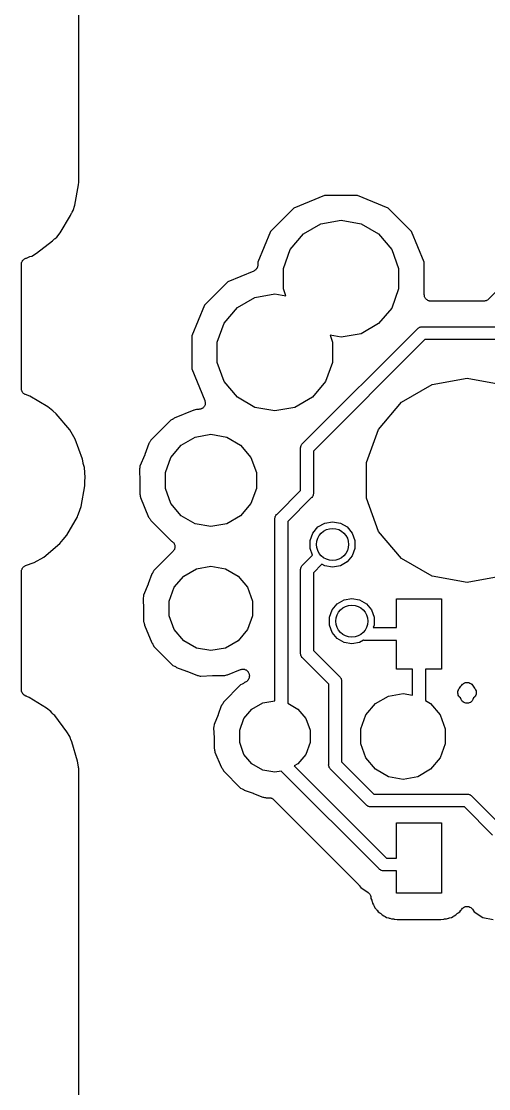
# Model space of a CAD drawing. Extents: x 240.1 to 314.9, y -176.2 to -102.8.
# Drawn here: x 240.08 to 249.35, y -160.66 to -139.48 of the extents above; entities that cross this region are included whole.
import ezdxf

# ---------------------------------------------------------------- set-up
doc = ezdxf.new("R2010")
doc.units = 0
doc.header["$MEASUREMENT"] = 0
doc.layers.add('BLACK', color=7, linetype='CONTINUOUS')

msp = doc.modelspace()

# ---------------------------------------------------------------- linework, layer by layer
at = {"layer": 'BLACK', "linetype": 'CONTINUOUS'}
for p, q in [((241.223, -142.676), (241.223, -135.327)), ((241.213, -142.726), (241.223, -142.676)), ((241.138, -143.129), (241.213, -142.727)), ((241.213, -142.727), (241.213, -142.726)), ((241.213, -142.727), (241.213, -142.727)), ((241.108, -143.234), (241.138, -143.129)), ((246.092, -142.939), (245.485, -143.19)), ((246.748, -142.939), (246.092, -142.939)), ((247.355, -143.19), (246.748, -142.939)), ((240.847, -143.676), (241.057, -143.335)), ((241.057, -143.335), (241.074, -143.291)), ((241.074, -143.291), (241.081, -143.28)), ((241.081, -143.28), (241.086, -143.269)), ((241.086, -143.269), (241.108, -143.234)), ((245.485, -143.19), (245.02, -143.655)), ((247.82, -143.655), (247.355, -143.19)), ((245.674, -143.701), (246.023, -143.499)), ((246.023, -143.499), (246.42, -143.429)), ((246.42, -143.429), (246.817, -143.499)), ((246.817, -143.499), (247.166, -143.701)), ((240.748, -143.788), (240.781, -143.763)), ((240.781, -143.763), (240.847, -143.676)), ((245.02, -143.655), (244.769, -144.262)), ((245.415, -144.01), (245.674, -143.701)), ((247.166, -143.701), (247.425, -144.01)), ((248.071, -144.262), (247.82, -143.655)), ((240.378, -144.083), (240.697, -143.84)), ((240.697, -143.84), (240.729, -143.805)), ((240.729, -143.805), (240.739, -143.797)), ((240.739, -143.797), (240.748, -143.788)), ((240.138, -144.2), (240.143, -144.196)), ((240.143, -144.196), (240.158, -144.19)), ((240.158, -144.19), (240.172, -144.184)), ((240.172, -144.184), (240.18, -144.181)), ((240.18, -144.181), (240.222, -144.16)), ((240.222, -144.16), (240.234, -144.156)), ((240.234, -144.156), (240.245, -144.151)), ((240.245, -144.151), (240.285, -144.14)), ((240.285, -144.14), (240.378, -144.083)), ((245.277, -144.388), (245.415, -144.01)), ((247.425, -144.01), (247.563, -144.388)), ((240.08, -144.306), (240.083, -144.291)), ((240.08, -146.77), (240.08, -144.306)), ((240.083, -144.291), (240.084, -144.275)), ((240.084, -144.275), (240.086, -144.269)), ((240.086, -144.269), (240.088, -144.262)), ((240.088, -144.262), (240.095, -144.249)), ((240.095, -144.249), (240.102, -144.235)), ((240.102, -144.235), (240.106, -144.23)), ((240.106, -144.23), (240.11, -144.224)), ((240.11, -144.224), (240.121, -144.214)), ((240.121, -144.214), (240.132, -144.203)), ((240.132, -144.203), (240.138, -144.2)), ((244.733, -144.406), (244.728, -144.413)), ((244.739, -144.401), (244.733, -144.406)), ((244.746, -144.389), (244.739, -144.401)), ((244.755, -144.378), (244.746, -144.389)), ((244.757, -144.37), (244.755, -144.378)), ((244.761, -144.363), (244.757, -144.37)), ((244.764, -144.349), (244.761, -144.363)), ((244.768, -144.336), (244.764, -144.349)), ((244.769, -144.319), (244.768, -144.328)), ((244.768, -144.328), (244.768, -144.336)), ((244.769, -144.262), (244.769, -144.319)), ((245.277, -144.792), (245.277, -144.388)), ((247.563, -144.388), (247.563, -144.792)), ((248.071, -144.907), (248.071, -144.262)), ((244.691, -144.437), (244.175, -144.65)), ((244.698, -144.432), (244.691, -144.437)), ((244.706, -144.429), (244.698, -144.432)), ((244.716, -144.42), (244.706, -144.429)), ((244.728, -144.413), (244.716, -144.42)), ((249.768, -144.574), (249.345, -144.997)), ((244.175, -144.65), (243.71, -145.115)), ((245.326, -144.928), (245.277, -144.792)), ((247.563, -144.792), (247.425, -145.17)), ((244.364, -145.161), (244.713, -144.959)), ((244.713, -144.959), (245.11, -144.889)), ((245.11, -144.889), (245.326, -144.928)), ((248.073, -144.918), (248.071, -144.907)), ((248.073, -144.929), (248.073, -144.918)), ((248.077, -144.939), (248.073, -144.929)), ((248.079, -144.95), (248.077, -144.939)), ((248.084, -144.96), (248.079, -144.95)), ((248.088, -144.97), (248.084, -144.96)), ((248.095, -144.979), (248.088, -144.97)), ((248.101, -144.989), (248.095, -144.979)), ((248.109, -144.996), (248.101, -144.989)), ((248.116, -145.004), (248.109, -144.996)), ((248.126, -145.01), (248.116, -145.004)), ((248.135, -145.017), (248.126, -145.01)), ((248.145, -145.021), (248.135, -145.017)), ((248.155, -145.026), (248.145, -145.021)), ((248.166, -145.028), (248.155, -145.026)), ((248.176, -145.032), (248.166, -145.028)), ((248.187, -145.032), (248.176, -145.032)), ((248.198, -145.034), (248.187, -145.032)), ((249.255, -145.034), (248.198, -145.034)), ((249.261, -145.033), (249.255, -145.034)), ((249.266, -145.034), (249.261, -145.033)), ((249.282, -145.029), (249.266, -145.034)), ((249.299, -145.026), (249.282, -145.029)), ((249.304, -145.024), (249.299, -145.026)), ((249.309, -145.022), (249.304, -145.024)), ((249.323, -145.013), (249.309, -145.022)), ((249.337, -145.004), (249.323, -145.013)), ((249.341, -145), (249.337, -145.004)), ((249.345, -144.997), (249.341, -145)), ((243.71, -145.115), (243.459, -145.722)), ((244.105, -145.47), (244.364, -145.161)), ((247.425, -145.17), (247.166, -145.479)), ((243.967, -145.848), (244.105, -145.47)), ((245.659, -147.861), (247.937, -145.583)), ((247.166, -145.479), (246.817, -145.681)), ((247.937, -145.583), (247.948, -145.57)), ((247.948, -145.57), (247.963, -145.562)), ((247.963, -145.562), (247.976, -145.552)), ((247.976, -145.552), (247.982, -145.551)), ((247.982, -145.551), (247.987, -145.548)), ((247.987, -145.548), (248.003, -145.545)), ((248.003, -145.545), (248.02, -145.541)), ((248.02, -145.541), (248.037, -145.542)), ((248.037, -145.542), (249.518, -145.542)), ((243.459, -145.722), (243.459, -146.378)), ((243.967, -146.252), (243.967, -145.848)), ((248.084, -145.796), (245.872, -148.008)), ((246.42, -145.751), (246.203, -145.712)), ((246.203, -145.712), (246.253, -145.848)), ((246.253, -145.848), (246.253, -146.252)), ((246.817, -145.681), (246.42, -145.751)), ((249.565, -145.796), (248.084, -145.796)), ((244.105, -146.63), (243.967, -146.252)), ((246.253, -146.252), (246.115, -146.63)), ((243.459, -146.378), (243.719, -147.005)), ((244.364, -146.939), (244.105, -146.63)), ((246.115, -146.63), (245.856, -146.939)), ((247.619, -147.039), (248.228, -146.687)), ((248.228, -146.687), (248.92, -146.565)), ((248.92, -146.565), (249.612, -146.687)), ((240.082, -146.781), (240.08, -146.77)), ((240.082, -146.792), (240.082, -146.781)), ((240.086, -146.802), (240.082, -146.792)), ((240.088, -146.813), (240.086, -146.802)), ((240.093, -146.823), (240.088, -146.813)), ((240.097, -146.833), (240.093, -146.823)), ((240.104, -146.842), (240.097, -146.833)), ((240.11, -146.852), (240.104, -146.842)), ((240.118, -146.859), (240.11, -146.852)), ((240.125, -146.867), (240.118, -146.859)), ((240.135, -146.873), (240.125, -146.867)), ((240.143, -146.88), (240.135, -146.873)), ((240.154, -146.884), (240.143, -146.88)), ((240.164, -146.889), (240.154, -146.884)), ((240.245, -146.919), (240.164, -146.889)), ((240.608, -147.128), (240.245, -146.919)), ((244.713, -147.141), (244.364, -146.939)), ((245.856, -146.939), (245.507, -147.141)), ((240.707, -147.212), (240.608, -147.128)), ((243.67, -147.161), (243.657, -147.167)), ((243.676, -147.156), (243.67, -147.161)), ((243.683, -147.151), (243.676, -147.156)), ((243.692, -147.141), (243.683, -147.151)), ((243.702, -147.131), (243.692, -147.141)), ((243.706, -147.124), (243.702, -147.131)), ((243.711, -147.118), (243.706, -147.124)), ((243.716, -147.105), (243.711, -147.118)), ((243.723, -147.092), (243.716, -147.105)), ((243.719, -147.005), (243.722, -147.019)), ((243.722, -147.019), (243.726, -147.032)), ((243.724, -147.084), (243.723, -147.092)), ((243.726, -147.076), (243.724, -147.084)), ((243.726, -147.032), (243.726, -147.04)), ((243.726, -147.04), (243.728, -147.049)), ((243.728, -147.049), (243.726, -147.062)), ((243.726, -147.062), (243.726, -147.076)), ((245.11, -147.211), (244.713, -147.141)), ((245.507, -147.141), (245.11, -147.211)), ((247.167, -147.578), (247.619, -147.039)), ((240.773, -147.267), (240.707, -147.212)), ((240.707, -147.212), (240.707, -147.212)), ((241.042, -147.588), (240.773, -147.267)), ((243.096, -147.367), (243.087, -147.375)), ((243.106, -147.361), (243.096, -147.367)), ((243.111, -147.355), (243.106, -147.361)), ((243.498, -147.194), (243.111, -147.355)), ((243.509, -147.194), (243.498, -147.194)), ((243.53, -147.189), (243.509, -147.194)), ((243.509, -147.194), (243.509, -147.194)), ((243.509, -147.194), (243.509, -147.194)), ((243.552, -147.184), (243.53, -147.189)), ((243.56, -147.181), (243.552, -147.184)), ((243.552, -147.184), (243.552, -147.184)), ((243.552, -147.184), (243.552, -147.184)), ((243.601, -147.181), (243.56, -147.181)), ((243.615, -147.179), (243.601, -147.181)), ((243.629, -147.178), (243.615, -147.179)), ((243.637, -147.175), (243.629, -147.178)), ((243.645, -147.173), (243.637, -147.175)), ((243.657, -147.167), (243.645, -147.173)), ((243.042, -147.396), (242.646, -147.792)), ((243.069, -147.384), (243.042, -147.396)), ((243.077, -147.379), (243.069, -147.384)), ((243.087, -147.375), (243.077, -147.379)), ((246.926, -148.238), (247.167, -147.578)), ((241.15, -147.775), (241.042, -147.588)), ((241.293, -148.168), (241.15, -147.775)), ((242.646, -147.792), (242.634, -147.819)), ((243.252, -147.889), (243.527, -147.73)), ((243.527, -147.73), (243.84, -147.675)), ((243.84, -147.675), (244.153, -147.73)), ((244.153, -147.73), (244.428, -147.889)), ((242.607, -147.859), (242.528, -148.076)), ((242.611, -147.856), (242.607, -147.859)), ((242.617, -147.846), (242.611, -147.856)), ((242.625, -147.837), (242.617, -147.846)), ((242.629, -147.827), (242.625, -147.837)), ((242.634, -147.819), (242.629, -147.827)), ((243.048, -148.133), (243.252, -147.889)), ((244.428, -147.889), (244.632, -148.133)), ((245.617, -147.944), (245.621, -147.927)), ((245.618, -147.961), (245.617, -147.944)), ((245.618, -148.791), (245.618, -147.961)), ((245.621, -147.927), (245.624, -147.911)), ((245.624, -147.911), (245.627, -147.906)), ((245.627, -147.906), (245.628, -147.9)), ((245.628, -147.9), (245.638, -147.887)), ((245.638, -147.887), (245.646, -147.872)), ((245.646, -147.872), (245.659, -147.861)), ((245.872, -148.008), (245.872, -148.838)), ((241.307, -148.245), (241.293, -148.168)), ((242.526, -148.081), (242.431, -148.31)), ((242.527, -148.078), (242.526, -148.081)), ((242.528, -148.076), (242.527, -148.078)), ((242.939, -148.431), (243.048, -148.133)), ((244.632, -148.133), (244.741, -148.431)), ((241.309, -148.251), (241.307, -148.245)), ((241.309, -148.256), (241.309, -148.251)), ((241.33, -148.332), (241.309, -148.256)), ((241.347, -148.53), (241.33, -148.332)), ((242.423, -148.361), (242.421, -148.369)), ((242.421, -148.369), (242.431, -148.617)), ((242.427, -148.34), (242.423, -148.361)), ((242.423, -148.361), (242.423, -148.361)), ((242.423, -148.361), (242.423, -148.361)), ((242.431, -148.318), (242.427, -148.34)), ((242.431, -148.31), (242.431, -148.318)), ((242.431, -148.318), (242.431, -148.318)), ((242.431, -148.318), (242.431, -148.318)), ((242.939, -148.749), (242.939, -148.431)), ((244.741, -148.431), (244.741, -148.749)), ((246.926, -148.942), (246.926, -148.238)), ((241.34, -148.608), (241.347, -148.53)), ((241.341, -148.614), (241.34, -148.608)), ((241.34, -148.619), (241.341, -148.614)), ((241.34, -148.698), (241.34, -148.619)), ((242.431, -148.617), (242.431, -148.62)), ((242.431, -148.62), (242.431, -148.622)), ((242.431, -148.622), (242.431, -148.87)), ((241.267, -149.11), (241.34, -148.698)), ((243.048, -149.047), (242.939, -148.749)), ((244.741, -148.749), (244.632, -149.047)), ((245.151, -149.258), (245.618, -148.791)), ((245.873, -148.855), (245.869, -148.872)), ((245.872, -148.838), (245.873, -148.855)), ((242.431, -148.87), (242.434, -148.878)), ((242.434, -148.878), (242.434, -148.878)), ((242.434, -148.878), (242.434, -148.878)), ((242.434, -148.878), (242.439, -148.9)), ((242.439, -148.9), (242.444, -148.921)), ((242.444, -148.921), (242.444, -148.921)), ((242.444, -148.921), (242.444, -148.921)), ((242.444, -148.921), (242.444, -148.932)), ((242.444, -148.932), (242.605, -149.319)), ((243.252, -149.291), (243.048, -149.047)), ((244.632, -149.047), (244.428, -149.291)), ((245.831, -148.938), (245.364, -149.405)), ((245.844, -148.927), (245.831, -148.938)), ((245.852, -148.912), (245.844, -148.927)), ((245.862, -148.899), (245.852, -148.912)), ((245.863, -148.893), (245.862, -148.899)), ((245.866, -148.888), (245.863, -148.893)), ((245.869, -148.872), (245.866, -148.888)), ((247.167, -149.602), (246.926, -148.942)), ((241.203, -149.285), (241.215, -149.251)), ((241.215, -149.251), (241.267, -149.11)), ((241.215, -149.251), (241.215, -149.251)), ((245.13, -149.284), (245.138, -149.269)), ((245.138, -149.269), (245.151, -149.258)), ((240.984, -149.676), (241.193, -149.313)), ((241.193, -149.313), (241.203, -149.285)), ((241.203, -149.285), (241.203, -149.285)), ((242.605, -149.319), (242.611, -149.324)), ((242.611, -149.324), (242.617, -149.334)), ((242.617, -149.334), (242.625, -149.343)), ((242.625, -149.343), (242.629, -149.353)), ((242.629, -149.353), (242.634, -149.361)), ((242.634, -149.361), (242.646, -149.388)), ((242.646, -149.388), (243.042, -149.784)), ((243.527, -149.45), (243.252, -149.291)), ((243.84, -149.505), (243.527, -149.45)), ((244.153, -149.45), (243.84, -149.505)), ((244.428, -149.291), (244.153, -149.45)), ((245.109, -149.341), (245.113, -149.325)), ((245.11, -149.358), (245.109, -149.341)), ((245.11, -152.961), (245.11, -149.358)), ((245.113, -149.325), (245.116, -149.308)), ((245.116, -149.308), (245.119, -149.303)), ((245.119, -149.303), (245.12, -149.298)), ((245.12, -149.298), (245.13, -149.284)), ((245.364, -149.405), (245.364, -153.01)), ((245.963, -149.514), (246.099, -149.436)), ((246.099, -149.436), (246.253, -149.409)), ((246.253, -149.409), (246.407, -149.436)), ((246.407, -149.436), (246.543, -149.514)), ((240.908, -149.766), (240.984, -149.676)), ((245.808, -149.782), (245.862, -149.634)), ((245.862, -149.634), (245.963, -149.514)), ((246.543, -149.514), (246.644, -149.634)), ((246.644, -149.634), (246.697, -149.782)), ((247.619, -150.141), (247.167, -149.602)), ((240.524, -150.11), (240.845, -149.841)), ((240.845, -149.841), (240.908, -149.766)), ((240.908, -149.766), (240.908, -149.766)), ((243.042, -149.784), (243.049, -149.787)), ((243.049, -149.787), (243.06, -149.795)), ((243.06, -149.795), (243.073, -149.8)), ((243.073, -149.8), (243.079, -149.806)), ((243.079, -149.806), (243.086, -149.811)), ((243.086, -149.811), (243.094, -149.822)), ((243.094, -149.822), (243.104, -149.832)), ((243.104, -149.832), (243.108, -149.839)), ((243.108, -149.839), (243.113, -149.846)), ((243.113, -149.846), (243.117, -149.859)), ((243.117, -149.859), (243.123, -149.872)), ((243.123, -149.872), (243.123, -149.88)), ((243.123, -149.88), (243.126, -149.888)), ((243.126, -149.888), (243.125, -149.902)), ((243.125, -149.902), (243.127, -149.916)), ((245.808, -149.938), (245.808, -149.782)), ((246.697, -149.782), (246.697, -149.938)), ((240.337, -150.218), (240.524, -150.11)), ((243.09, -149.994), (242.71, -150.375)), ((243.098, -149.983), (243.09, -149.994)), ((243.107, -149.973), (243.098, -149.983)), ((243.11, -149.965), (243.107, -149.973)), ((243.115, -149.958), (243.11, -149.965)), ((243.119, -149.945), (243.115, -149.958)), ((243.124, -149.932), (243.119, -149.945)), ((243.127, -149.916), (243.124, -149.924)), ((243.124, -149.924), (243.124, -149.932)), ((245.659, -150.274), (245.858, -150.075)), ((245.858, -150.075), (245.808, -149.938)), ((246.644, -150.086), (246.543, -150.206)), ((246.697, -149.938), (246.644, -150.086)), ((240.093, -150.348), (240.097, -150.337)), ((240.097, -150.337), (240.104, -150.329)), ((240.104, -150.329), (240.11, -150.319)), ((240.11, -150.319), (240.118, -150.312)), ((240.118, -150.312), (240.125, -150.303)), ((240.125, -150.303), (240.135, -150.298)), ((240.135, -150.298), (240.143, -150.291)), ((240.143, -150.291), (240.154, -150.287)), ((240.154, -150.287), (240.164, -150.281)), ((240.164, -150.281), (240.337, -150.218)), ((243.553, -150.342), (243.84, -150.292)), ((243.84, -150.292), (244.127, -150.342)), ((245.621, -150.34), (245.624, -150.324)), ((245.624, -150.324), (245.627, -150.319)), ((245.627, -150.319), (245.628, -150.314)), ((245.628, -150.314), (245.638, -150.3)), ((245.638, -150.3), (245.646, -150.285)), ((245.646, -150.285), (245.659, -150.274)), ((246.041, -150.251), (245.872, -150.421)), ((246.099, -150.284), (246.041, -150.251)), ((246.253, -150.311), (246.099, -150.284)), ((246.407, -150.284), (246.253, -150.311)), ((246.543, -150.206), (246.407, -150.284)), ((248.228, -150.493), (247.619, -150.141)), ((240.08, -150.401), (240.082, -150.39)), ((240.08, -152.742), (240.08, -150.401)), ((240.082, -150.379), (240.086, -150.368)), ((240.082, -150.39), (240.082, -150.379)), ((240.086, -150.368), (240.088, -150.357)), ((240.088, -150.357), (240.093, -150.348)), ((242.67, -150.445), (242.597, -150.645)), ((242.673, -150.442), (242.67, -150.445)), ((242.679, -150.433), (242.673, -150.442)), ((242.687, -150.425), (242.679, -150.433)), ((242.691, -150.414), (242.687, -150.425)), ((242.697, -150.405), (242.691, -150.414)), ((242.71, -150.375), (242.697, -150.405)), ((243.114, -150.711), (243.301, -150.488)), ((243.301, -150.488), (243.553, -150.342)), ((244.127, -150.342), (244.379, -150.488)), ((244.379, -150.488), (244.566, -150.711)), ((245.617, -150.357), (245.621, -150.34)), ((245.618, -150.374), (245.617, -150.357)), ((245.618, -152.013), (245.618, -150.374)), ((245.872, -150.421), (245.872, -151.966)), ((248.92, -150.615), (248.228, -150.493)), ((249.612, -150.493), (248.92, -150.615)), ((242.595, -150.651), (242.506, -150.865)), ((242.596, -150.648), (242.595, -150.651)), ((242.597, -150.645), (242.596, -150.648)), ((243.014, -150.984), (243.114, -150.711)), ((244.566, -150.711), (244.665, -150.984)), ((242.499, -150.917), (242.496, -150.927)), ((242.496, -150.927), (242.506, -151.158)), ((242.503, -150.896), (242.499, -150.917)), ((242.506, -150.874), (242.503, -150.896)), ((242.506, -150.865), (242.506, -150.874)), ((246.344, -151.038), (246.48, -150.96)), ((246.48, -150.96), (246.634, -150.933)), ((246.634, -150.933), (246.788, -150.96)), ((246.788, -150.96), (246.924, -151.038)), ((247.523, -151.511), (247.523, -150.939)), ((247.523, -150.939), (248.412, -150.939)), ((248.412, -150.939), (248.412, -152.337)), ((242.506, -151.158), (242.506, -151.161)), ((242.506, -151.161), (242.506, -151.164)), ((242.506, -151.164), (242.506, -151.395)), ((243.014, -151.276), (243.014, -150.984)), ((244.665, -150.984), (244.665, -151.276)), ((246.189, -151.306), (246.243, -151.158)), ((246.243, -151.158), (246.344, -151.038)), ((246.924, -151.038), (247.025, -151.158)), ((247.025, -151.158), (247.078, -151.306)), ((242.506, -151.395), (242.51, -151.404)), ((243.114, -151.549), (243.014, -151.276)), ((244.665, -151.276), (244.566, -151.549)), ((246.189, -151.462), (246.189, -151.306)), ((247.078, -151.306), (247.078, -151.462)), ((242.51, -151.404), (242.515, -151.426)), ((242.515, -151.426), (242.52, -151.447)), ((242.52, -151.447), (242.52, -151.459)), ((242.52, -151.459), (242.667, -151.813)), ((243.301, -151.772), (243.114, -151.549)), ((244.566, -151.549), (244.379, -151.772)), ((246.243, -151.61), (246.189, -151.462)), ((247.078, -151.462), (247.061, -151.511)), ((247.061, -151.511), (247.523, -151.511)), ((242.667, -151.813), (242.673, -151.818)), ((242.673, -151.818), (242.679, -151.827)), ((243.553, -151.918), (243.301, -151.772)), ((244.379, -151.772), (244.127, -151.918)), ((246.344, -151.73), (246.243, -151.61)), ((246.48, -151.808), (246.344, -151.73)), ((246.634, -151.835), (246.48, -151.808)), ((246.788, -151.808), (246.634, -151.835)), ((246.866, -151.763), (246.788, -151.808)), ((246.877, -151.766), (246.866, -151.763)), ((246.894, -151.765), (246.877, -151.766)), ((247.523, -151.765), (246.894, -151.765)), ((247.523, -152.337), (247.523, -151.765)), ((242.679, -151.827), (242.687, -151.835)), ((242.687, -151.835), (242.691, -151.846)), ((242.691, -151.846), (242.697, -151.855)), ((242.697, -151.855), (242.71, -151.885)), ((242.71, -151.885), (243.085, -152.26)), ((243.84, -151.968), (243.553, -151.918)), ((244.127, -151.918), (243.84, -151.968)), ((245.617, -152.03), (245.618, -152.013)), ((245.621, -152.047), (245.617, -152.03)), ((245.872, -151.966), (246.39, -152.484)), ((245.624, -152.063), (245.621, -152.047)), ((245.627, -152.068), (245.624, -152.063)), ((245.628, -152.073), (245.627, -152.068)), ((245.638, -152.087), (245.628, -152.073)), ((245.646, -152.102), (245.638, -152.087)), ((245.659, -152.113), (245.646, -152.102)), ((246.177, -152.63), (245.659, -152.113)), ((243.085, -152.26), (243.115, -152.273)), ((243.115, -152.273), (243.124, -152.279)), ((243.124, -152.279), (243.135, -152.283)), ((243.135, -152.283), (243.143, -152.291)), ((243.143, -152.291), (243.152, -152.297)), ((243.152, -152.297), (243.155, -152.3)), ((243.155, -152.3), (243.355, -152.373)), ((243.355, -152.373), (243.358, -152.374)), ((243.358, -152.374), (243.361, -152.375)), ((243.361, -152.375), (243.575, -152.463)), ((244.114, -152.46), (244.136, -152.455)), ((244.136, -152.455), (244.157, -152.45)), ((244.157, -152.45), (244.169, -152.45)), ((244.169, -152.45), (244.426, -152.343)), ((244.426, -152.343), (244.44, -152.34)), ((244.44, -152.34), (244.453, -152.336)), ((244.453, -152.336), (244.461, -152.336)), ((244.461, -152.336), (244.469, -152.334)), ((244.469, -152.334), (244.483, -152.336)), ((244.483, -152.336), (244.497, -152.336)), ((244.497, -152.336), (244.505, -152.338)), ((244.505, -152.338), (244.513, -152.34)), ((244.513, -152.34), (244.525, -152.346)), ((244.525, -152.346), (244.538, -152.351)), ((244.538, -152.351), (244.545, -152.356)), ((244.545, -152.356), (244.552, -152.36)), ((244.552, -152.36), (244.562, -152.37)), ((244.562, -152.37), (244.572, -152.379)), ((244.572, -152.379), (244.576, -152.386)), ((244.576, -152.386), (244.582, -152.392)), ((244.582, -152.392), (244.587, -152.405)), ((244.587, -152.405), (244.594, -152.417)), ((244.594, -152.417), (244.596, -152.425)), ((244.596, -152.425), (244.599, -152.433)), ((244.599, -152.433), (244.6, -152.447)), ((244.6, -152.447), (244.602, -152.461)), ((247.84, -152.337), (247.523, -152.337)), ((247.841, -152.852), (247.84, -152.337)), ((248.412, -152.337), (248.094, -152.337)), ((248.094, -152.337), (248.094, -152.959)), ((243.575, -152.463), (243.584, -152.463)), ((243.584, -152.463), (243.606, -152.467)), ((243.606, -152.467), (243.627, -152.471)), ((243.627, -152.471), (243.628, -152.471)), ((243.628, -152.471), (243.628, -152.471)), ((243.628, -152.471), (243.628, -152.471)), ((243.628, -152.471), (243.637, -152.474)), ((243.637, -152.474), (243.868, -152.464)), ((243.868, -152.464), (243.871, -152.464)), ((243.871, -152.464), (243.874, -152.463)), ((243.874, -152.463), (244.105, -152.463)), ((244.427, -152.647), (244.087, -152.987)), ((244.105, -152.463), (244.114, -152.46)), ((244.462, -152.633), (244.427, -152.647)), ((244.474, -152.625), (244.462, -152.633)), ((244.487, -152.619), (244.474, -152.625)), ((244.492, -152.613), (244.487, -152.619)), ((244.499, -152.609), (244.492, -152.613)), ((244.505, -152.601), (244.499, -152.609)), ((244.524, -152.594), (244.505, -152.601)), ((244.531, -152.589), (244.524, -152.594)), ((244.538, -152.586), (244.531, -152.589)), ((244.549, -152.577), (244.538, -152.586)), ((244.561, -152.57), (244.549, -152.577)), ((244.566, -152.563), (244.561, -152.57)), ((244.572, -152.558), (244.566, -152.563)), ((244.579, -152.546), (244.572, -152.558)), ((244.588, -152.535), (244.579, -152.546)), ((244.59, -152.527), (244.588, -152.535)), ((244.594, -152.52), (244.59, -152.527)), ((244.597, -152.506), (244.594, -152.52)), ((244.601, -152.493), (244.597, -152.506)), ((244.602, -152.476), (244.601, -152.484)), ((244.601, -152.484), (244.601, -152.493)), ((244.602, -152.461), (244.602, -152.476)), ((246.177, -154.223), (246.177, -152.63)), ((246.39, -152.484), (246.403, -152.495)), ((246.403, -152.495), (246.411, -152.509)), ((246.411, -152.509), (246.421, -152.523)), ((246.421, -152.523), (246.422, -152.529)), ((246.422, -152.529), (246.425, -152.534)), ((246.425, -152.534), (246.428, -152.55)), ((246.428, -152.55), (246.432, -152.567)), ((246.432, -152.567), (246.431, -152.583)), ((246.431, -152.583), (246.431, -154.176)), ((248.8, -152.671), (248.808, -152.662)), ((248.808, -152.662), (248.815, -152.651)), ((248.815, -152.651), (248.833, -152.634)), ((248.833, -152.634), (248.834, -152.633)), ((248.834, -152.633), (248.835, -152.632)), ((248.835, -152.632), (248.852, -152.62)), ((248.852, -152.62), (248.869, -152.608)), ((248.869, -152.608), (248.871, -152.608)), ((248.871, -152.608), (248.872, -152.607)), ((248.872, -152.607), (248.892, -152.602)), ((248.892, -152.602), (248.912, -152.597)), ((248.912, -152.597), (248.913, -152.597)), ((248.913, -152.597), (248.915, -152.597)), ((248.915, -152.597), (248.935, -152.599)), ((248.935, -152.599), (248.956, -152.601)), ((248.956, -152.601), (248.957, -152.602)), ((248.957, -152.602), (248.958, -152.602)), ((248.958, -152.602), (248.977, -152.611)), ((248.977, -152.611), (248.996, -152.62)), ((248.996, -152.62), (248.997, -152.621)), ((248.997, -152.621), (248.998, -152.621)), ((248.998, -152.621), (249.012, -152.636)), ((249.012, -152.636), (249.027, -152.651)), ((249.027, -152.651), (249.028, -152.652)), ((249.028, -152.652), (249.029, -152.653)), ((249.029, -152.653), (249.069, -152.714)), ((240.083, -152.761), (240.08, -152.742)), ((240.086, -152.78), (240.083, -152.761)), ((240.087, -152.783), (240.086, -152.78)), ((240.088, -152.785), (240.087, -152.783)), ((240.097, -152.802), (240.088, -152.785)), ((240.107, -152.82), (240.097, -152.802)), ((240.108, -152.821), (240.107, -152.82)), ((240.11, -152.823), (240.108, -152.821)), ((240.125, -152.836), (240.11, -152.823)), ((240.139, -152.849), (240.125, -152.836)), ((240.17, -152.868), (240.139, -152.849)), ((240.181, -152.873), (240.17, -152.868)), ((240.192, -152.88), (240.181, -152.873)), ((247.103, -153.018), (247.359, -152.87)), ((247.359, -152.87), (247.65, -152.819)), ((247.65, -152.819), (247.841, -152.852)), ((248.736, -152.807), (248.738, -152.787)), ((248.736, -152.809), (248.736, -152.807)), ((248.736, -152.81), (248.736, -152.809)), ((248.741, -152.83), (248.736, -152.81)), ((248.738, -152.787), (248.74, -152.766)), ((248.74, -152.765), (248.741, -152.764)), ((248.74, -152.766), (248.74, -152.765)), ((248.741, -152.764), (248.75, -152.745)), ((248.746, -152.85), (248.741, -152.83)), ((248.747, -152.851), (248.746, -152.85)), ((248.747, -152.853), (248.747, -152.851)), ((248.759, -152.87), (248.747, -152.853)), ((248.75, -152.745), (248.759, -152.726)), ((248.759, -152.726), (248.76, -152.725)), ((248.771, -152.887), (248.759, -152.87)), ((248.76, -152.724), (248.771, -152.714)), ((248.76, -152.725), (248.76, -152.724)), ((248.771, -152.714), (248.8, -152.671)), ((249.069, -152.714), (249.08, -152.724)), ((249.081, -152.87), (249.069, -152.887)), ((249.08, -152.724), (249.08, -152.725)), ((249.08, -152.725), (249.081, -152.726)), ((249.081, -152.726), (249.09, -152.745)), ((249.093, -152.853), (249.081, -152.87)), ((249.09, -152.745), (249.099, -152.764)), ((249.094, -152.85), (249.093, -152.851)), ((249.093, -152.851), (249.093, -152.853)), ((249.099, -152.83), (249.094, -152.85)), ((249.099, -152.764), (249.1, -152.765)), ((249.104, -152.81), (249.099, -152.83)), ((249.1, -152.765), (249.1, -152.766)), ((249.1, -152.766), (249.102, -152.787)), ((249.102, -152.787), (249.104, -152.807)), ((249.104, -152.807), (249.104, -152.809)), ((249.104, -152.809), (249.104, -152.81)), ((240.236, -152.897), (240.192, -152.88)), ((240.577, -153.107), (240.236, -152.897)), ((244.045, -153.062), (243.984, -153.235)), ((244.049, -153.059), (244.045, -153.062)), ((244.053, -153.052), (244.049, -153.059)), ((244.059, -153.047), (244.053, -153.052)), ((244.065, -153.034), (244.059, -153.047)), ((244.073, -153.022), (244.065, -153.034)), ((244.087, -152.987), (244.073, -153.022)), ((244.654, -153.127), (244.867, -153.004)), ((244.867, -153.004), (245.11, -152.961)), ((245.364, -153.01), (245.566, -153.127)), ((246.913, -153.244), (247.103, -153.018)), ((248.094, -152.959), (248.197, -153.018)), ((248.197, -153.018), (248.387, -153.244)), ((248.772, -152.888), (248.771, -152.887)), ((248.773, -152.889), (248.772, -152.888)), ((248.791, -152.907), (248.773, -152.889)), ((248.803, -152.935), (248.791, -152.907)), ((248.812, -152.949), (248.803, -152.935)), ((248.819, -152.964), (248.812, -152.949)), ((248.823, -152.967), (248.819, -152.964)), ((248.826, -152.972), (248.823, -152.967)), ((248.84, -152.982), (248.826, -152.972)), ((248.852, -152.994), (248.84, -152.982)), ((248.857, -152.996), (248.852, -152.994)), ((248.861, -152.999), (248.857, -152.996)), ((248.877, -153.004), (248.861, -152.999)), ((248.893, -153.01), (248.877, -153.004)), ((248.898, -153.011), (248.893, -153.01)), ((248.903, -153.012), (248.898, -153.011)), ((248.92, -153.012), (248.903, -153.012)), ((248.937, -153.012), (248.92, -153.012)), ((248.942, -153.011), (248.937, -153.012)), ((248.947, -153.01), (248.942, -153.011)), ((248.963, -153.004), (248.947, -153.01)), ((248.979, -152.999), (248.963, -153.004)), ((248.983, -152.996), (248.979, -152.999)), ((248.988, -152.994), (248.983, -152.996)), ((249, -152.982), (248.988, -152.994)), ((249.014, -152.972), (249, -152.982)), ((249.017, -152.967), (249.014, -152.972)), ((249.021, -152.964), (249.017, -152.967)), ((249.028, -152.949), (249.021, -152.964)), ((249.037, -152.935), (249.028, -152.949)), ((249.049, -152.907), (249.037, -152.935)), ((249.067, -152.889), (249.049, -152.907)), ((249.068, -152.888), (249.067, -152.889)), ((249.069, -152.887), (249.068, -152.888)), ((240.664, -153.173), (240.577, -153.107)), ((240.689, -153.206), (240.664, -153.173)), ((240.698, -153.215), (240.689, -153.206)), ((240.706, -153.225), (240.698, -153.215)), ((240.741, -153.257), (240.706, -153.225)), ((240.984, -153.576), (240.741, -153.257)), ((243.981, -153.242), (243.903, -153.43)), ((243.982, -153.238), (243.981, -153.242)), ((243.984, -153.235), (243.982, -153.238)), ((244.496, -153.315), (244.654, -153.127)), ((245.566, -153.127), (245.724, -153.315)), ((246.812, -153.522), (246.913, -153.244)), ((248.387, -153.244), (248.488, -153.522)), ((243.896, -153.484), (243.892, -153.496)), ((243.892, -153.496), (243.903, -153.699)), ((243.9, -153.463), (243.896, -153.484)), ((243.903, -153.442), (243.9, -153.463)), ((243.903, -153.43), (243.903, -153.442)), ((244.411, -153.547), (244.496, -153.315)), ((245.724, -153.315), (245.808, -153.547)), ((241.041, -153.669), (240.984, -153.576)), ((241.052, -153.709), (241.041, -153.669)), ((241.057, -153.72), (241.052, -153.709)), ((241.061, -153.732), (241.057, -153.72)), ((243.903, -153.699), (243.903, -153.703)), ((243.903, -153.703), (243.903, -153.706)), ((243.903, -153.706), (243.903, -153.91)), ((244.411, -153.793), (244.411, -153.547)), ((245.808, -153.547), (245.808, -153.793)), ((246.812, -153.818), (246.812, -153.522)), ((248.488, -153.522), (248.488, -153.818)), ((241.082, -153.774), (241.061, -153.732)), ((241.194, -154.159), (241.082, -153.774)), ((243.903, -153.91), (243.908, -153.921)), ((243.908, -153.921), (243.913, -153.942)), ((244.496, -154.025), (244.411, -153.793)), ((245.808, -153.793), (245.724, -154.025)), ((246.913, -154.096), (246.812, -153.818)), ((248.488, -153.818), (248.387, -154.096)), ((243.913, -153.942), (243.918, -153.963)), ((243.918, -153.963), (243.918, -153.979)), ((243.918, -153.979), (244.041, -154.275)), ((244.654, -154.213), (244.496, -154.025)), ((245.724, -154.025), (245.566, -154.213)), ((247.103, -154.322), (246.913, -154.096)), ((248.387, -154.096), (248.197, -154.322)), ((241.215, -154.275), (241.194, -154.159)), ((241.216, -154.283), (241.215, -154.275)), ((241.217, -154.304), (241.216, -154.283)), ((241.217, -154.305), (241.217, -154.304)), ((241.22, -154.354), (241.217, -154.305)), ((241.222, -154.363), (241.22, -154.354)), ((244.041, -154.275), (244.049, -154.281)), ((244.049, -154.281), (244.053, -154.288)), ((244.053, -154.288), (244.059, -154.293)), ((244.059, -154.293), (244.065, -154.306)), ((244.065, -154.306), (244.073, -154.318)), ((244.073, -154.318), (244.087, -154.353)), ((244.087, -154.353), (244.427, -154.693)), ((244.867, -154.337), (244.654, -154.213)), ((245.11, -154.379), (244.867, -154.337)), ((245.236, -154.357), (245.11, -154.379)), ((247.175, -156.296), (245.236, -154.357)), ((245.566, -154.213), (245.494, -154.255)), ((245.494, -154.255), (247.322, -156.083)), ((246.175, -154.24), (246.177, -154.223)), ((246.18, -154.256), (246.175, -154.24)), ((246.183, -154.273), (246.18, -154.256)), ((246.185, -154.278), (246.183, -154.273)), ((246.187, -154.283), (246.185, -154.278)), ((246.197, -154.297), (246.187, -154.283)), ((246.205, -154.312), (246.197, -154.297)), ((246.218, -154.323), (246.205, -154.312)), ((246.921, -155.026), (246.218, -154.323)), ((246.431, -154.176), (247.068, -154.813)), ((247.359, -154.47), (247.103, -154.322)), ((248.197, -154.322), (247.941, -154.47)), ((241.222, -154.373), (241.222, -154.363)), ((241.223, -154.377), (241.222, -154.373)), ((241.223, -161.726), (241.223, -154.377)), ((247.65, -154.521), (247.359, -154.47)), ((247.941, -154.47), (247.65, -154.521)), ((244.427, -154.693), (244.462, -154.707)), ((244.462, -154.707), (244.474, -154.715)), ((244.474, -154.715), (244.487, -154.721)), ((244.487, -154.721), (244.492, -154.727)), ((244.492, -154.727), (244.499, -154.731)), ((244.499, -154.731), (244.502, -154.735)), ((244.502, -154.735), (244.675, -154.796)), ((244.675, -154.796), (244.678, -154.798)), ((244.678, -154.798), (244.682, -154.799)), ((244.682, -154.799), (244.87, -154.876)), ((244.87, -154.876), (244.882, -154.876)), ((244.882, -154.876), (244.903, -154.88)), ((244.903, -154.88), (244.924, -154.884)), ((244.924, -154.884), (244.936, -154.888)), ((244.936, -154.888), (244.986, -154.885)), ((244.986, -154.885), (244.995, -154.886)), ((244.995, -154.886), (245.004, -154.885)), ((245.004, -154.885), (245.017, -154.889)), ((245.017, -154.889), (245.03, -154.89)), ((245.03, -154.89), (245.038, -154.894)), ((245.038, -154.894), (245.047, -154.897)), ((245.047, -154.897), (245.058, -154.904)), ((245.058, -154.904), (245.069, -154.91)), ((245.069, -154.91), (245.076, -154.917)), ((245.076, -154.917), (245.083, -154.922)), ((245.083, -154.922), (246.767, -156.606)), ((247.068, -154.813), (248.914, -154.813)), ((248.914, -154.813), (248.931, -154.812)), ((248.931, -154.812), (248.947, -154.816)), ((248.947, -154.816), (248.964, -154.819)), ((248.964, -154.819), (248.969, -154.822)), ((248.969, -154.822), (248.974, -154.823)), ((248.974, -154.823), (248.988, -154.833)), ((248.988, -154.833), (249.003, -154.841)), ((249.003, -154.841), (249.014, -154.854)), ((249.014, -154.854), (249.544, -155.385)), ((246.932, -155.039), (246.921, -155.026)), ((246.947, -155.047), (246.932, -155.039)), ((246.96, -155.057), (246.947, -155.047)), ((246.966, -155.058), (246.96, -155.057)), ((246.971, -155.061), (246.966, -155.058)), ((246.987, -155.064), (246.971, -155.061)), ((247.004, -155.068), (246.987, -155.064)), ((247.021, -155.067), (247.004, -155.068)), ((248.867, -155.067), (247.021, -155.067)), ((249.428, -155.628), (248.867, -155.067)), ((247.523, -156.083), (247.523, -155.385)), ((247.523, -155.385), (248.412, -155.385)), ((248.412, -155.385), (248.412, -156.781)), ((247.322, -156.083), (247.523, -156.083)), ((247.186, -156.309), (247.175, -156.296)), ((247.201, -156.317), (247.186, -156.309)), ((247.214, -156.327), (247.201, -156.317)), ((247.22, -156.328), (247.214, -156.327)), ((247.225, -156.331), (247.22, -156.328)), ((247.241, -156.334), (247.225, -156.331)), ((247.258, -156.338), (247.241, -156.334)), ((247.275, -156.337), (247.258, -156.338)), ((247.523, -156.337), (247.275, -156.337)), ((247.523, -156.781), (247.523, -156.337)), ((246.767, -156.606), (246.774, -156.616)), ((246.774, -156.616), (246.783, -156.625)), ((246.783, -156.625), (246.811, -156.668)), ((246.811, -156.668), (246.959, -156.766)), ((246.959, -156.766), (246.972, -156.779)), ((246.972, -156.779), (246.985, -156.79)), ((246.985, -156.79), (246.987, -156.794)), ((246.987, -156.794), (246.99, -156.797)), ((246.99, -156.797), (246.998, -156.813)), ((246.998, -156.813), (247.007, -156.828)), ((247.007, -156.828), (247.008, -156.833)), ((247.008, -156.833), (247.01, -156.836)), ((247.01, -156.836), (247.012, -156.854)), ((247.012, -156.854), (247.015, -156.872)), ((247.015, -156.872), (247.015, -156.883)), ((247.015, -156.883), (247.03, -156.918)), ((248.412, -156.781), (247.523, -156.781)), ((247.03, -156.918), (247.032, -156.93)), ((247.032, -156.93), (247.037, -156.942)), ((247.037, -156.942), (247.044, -156.98)), ((247.044, -156.98), (247.066, -157.012)), ((247.066, -157.012), (247.071, -157.023)), ((247.071, -157.023), (247.078, -157.034)), ((247.078, -157.034), (247.092, -157.069)), ((247.092, -157.069), (247.12, -157.096)), ((247.12, -157.096), (247.127, -157.107)), ((247.127, -157.107), (247.135, -157.116)), ((248.8, -157.116), (248.808, -157.107)), ((248.808, -157.107), (248.815, -157.096)), ((248.815, -157.096), (248.833, -157.079)), ((248.833, -157.079), (248.834, -157.078)), ((248.834, -157.078), (248.835, -157.077)), ((248.835, -157.077), (248.852, -157.065)), ((248.852, -157.065), (248.869, -157.053)), ((248.869, -157.053), (248.871, -157.053)), ((248.871, -157.053), (248.872, -157.052)), ((248.872, -157.052), (248.892, -157.047)), ((248.892, -157.047), (248.912, -157.042)), ((248.912, -157.042), (248.913, -157.042)), ((248.913, -157.042), (248.915, -157.042)), ((248.915, -157.042), (248.935, -157.044)), ((248.935, -157.044), (248.956, -157.046)), ((248.956, -157.046), (248.957, -157.047)), ((248.957, -157.047), (248.958, -157.047)), ((248.958, -157.047), (248.977, -157.056)), ((248.977, -157.056), (248.996, -157.065)), ((248.996, -157.065), (248.997, -157.066)), ((248.997, -157.066), (248.998, -157.066)), ((248.998, -157.066), (249.012, -157.081)), ((249.012, -157.081), (249.027, -157.096)), ((249.027, -157.096), (249.028, -157.097)), ((249.028, -157.097), (249.029, -157.098)), ((249.029, -157.098), (249.062, -157.148)), ((247.135, -157.116), (247.157, -157.148)), ((247.157, -157.148), (247.189, -157.169)), ((247.189, -157.169), (247.198, -157.178)), ((247.198, -157.178), (247.208, -157.185)), ((247.208, -157.185), (247.235, -157.212)), ((247.235, -157.212), (247.271, -157.227)), ((247.271, -157.227), (247.281, -157.234)), ((247.281, -157.234), (247.293, -157.239)), ((247.293, -157.239), (247.325, -157.26)), ((247.325, -157.26), (247.363, -157.268)), ((247.363, -157.268), (247.374, -157.272)), ((247.374, -157.272), (247.386, -157.275)), ((247.386, -157.275), (247.422, -157.29)), ((247.422, -157.29), (247.46, -157.29)), ((247.46, -157.29), (247.473, -157.292)), ((247.473, -157.292), (247.485, -157.292)), ((247.485, -157.292), (247.536, -157.302)), ((247.536, -157.302), (248.399, -157.302)), ((248.399, -157.302), (248.45, -157.292)), ((248.45, -157.292), (248.462, -157.292)), ((248.462, -157.292), (248.475, -157.29)), ((248.475, -157.29), (248.513, -157.29)), ((248.513, -157.29), (248.549, -157.275)), ((248.549, -157.275), (248.561, -157.272)), ((248.561, -157.272), (248.572, -157.268)), ((248.572, -157.268), (248.61, -157.26)), ((248.61, -157.26), (248.642, -157.239)), ((248.642, -157.239), (248.654, -157.234)), ((248.654, -157.234), (248.664, -157.227)), ((248.664, -157.227), (248.7, -157.212)), ((248.7, -157.212), (248.727, -157.185)), ((248.727, -157.185), (248.737, -157.178)), ((248.737, -157.178), (248.746, -157.169)), ((248.746, -157.169), (248.778, -157.148)), ((248.778, -157.148), (248.8, -157.116)), ((249.062, -157.148), (249.23, -157.26)), ((249.23, -157.26), (249.441, -157.302))]:
    msp.add_line(p, q, dxfattribs=at)
at = {"layer": 'BLACK'}
for centre in [(246.253, -149.86), (246.634, -151.384)]:
    msp.add_circle(centre, 0.318, dxfattribs=at)

doc.saveas('drawing.dxf')
